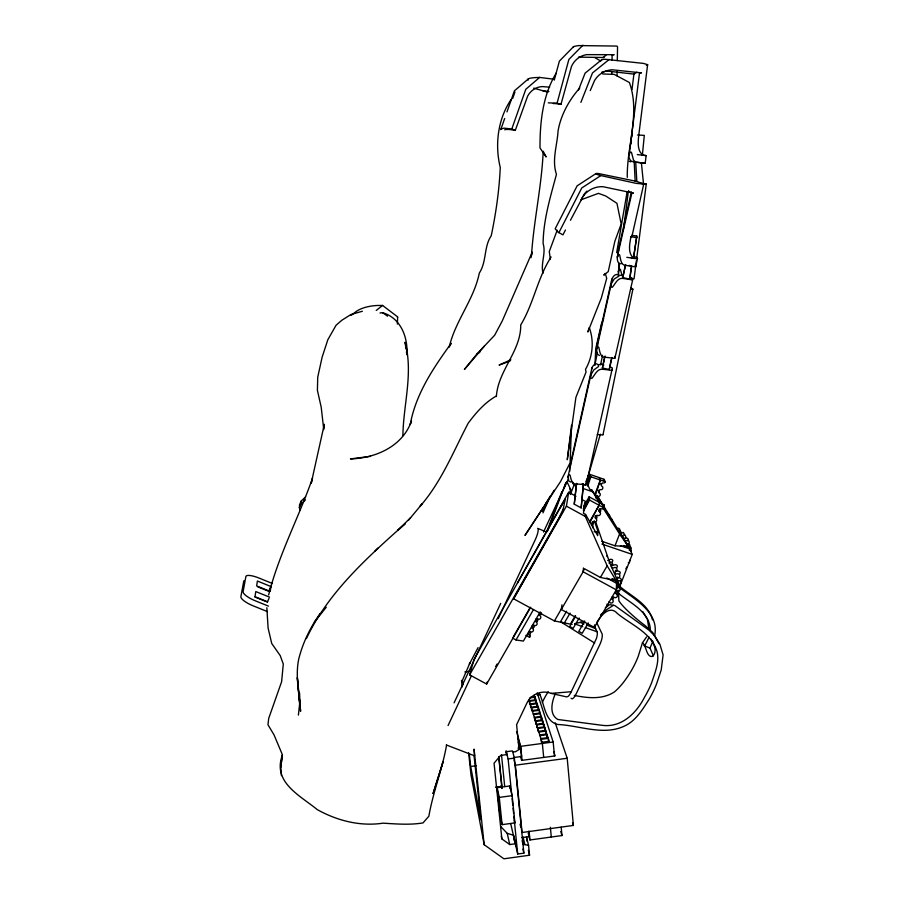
<?xml version="1.0" encoding="UTF-8"?>
<svg xmlns="http://www.w3.org/2000/svg" width="904" height="904" viewBox="0 0 904 904"><rect width="100%" height="100%" fill="white"/><g stroke="black" fill="none" stroke-linecap="round" stroke-linejoin="round"><path stroke-width="1.36" d="M595.939 173.602L577.136 185.84L555.18 228.78L557.915 232.045L562.955 234.87L565.452 230M625.444 264.714L622.777 277.584L629.726 279.11L631.274 267.324M619.217 263.256L618.415 274.68M590.244 90.603L594.527 80.58A22.261 21.639 -79.1 0 1 612.2 69.789L641.478 72.874L639.546 72.738L629.173 154.855C626.834 157.578 634.212 163.488 629.286 161.319M569.757 471.3L569.599 467.594L591.928 367.951C592.629 365.871 595.646 362.131 597.883 364.527A39.968 6.418 12.3 0 1 597.533 367.239L593.792 369.985L590.866 374.855L567.961 477.063L568.853 481.131L571.012 482.092M611.793 74.264L611.838 71.484M612.019 60.365L612.121 54.805L614.121 54.692L586.673 54.635A20.95 19.99 88.9 0 0 571.497 66.421L560.977 104.355A36.103 3.266 15.3 0 0 553.316 103.531M617.048 75.913L617.116 71.744M617.308 60.624L617.545 46.725L616.878 46.07L578.955 45.584A38.736 2.904 0.1 0 0 573.464 47.426M627.15 191.716L616.686 252.611M561.949 604.832L561.294 609.488L594.357 627.432L618.539 585.939L618.619 583.024L609.917 563.328L595.939 522.602M597.646 346.876L597.465 343.226L611.805 279.223C612.675 277.065 615.319 273.121 618.02 274.952A40.454 4.147 12.3 0 1 617.873 276.737L614.2 279.008L611.274 283.788L596.55 349.486L597.374 353.995L599.454 355.521M564.435 501.957L564.48 500.545L560.785 506.929M397.376 324.14L397.636 317.202M631.964 192.642L617.251 257.098C617.138 259.346 617.601 264.194 620.788 263.776A40.522 3.819 12.2 0 0 621.5 263.516M631.387 191.817L617.624 253.233L617.827 256.838M594.956 365.385L595.747 348.469L601.476 323.7L603.612 318.716M281.449 775.598L280.771 767.247L282.41 754.942C272.217 782.209 299.846 795.35 317.225 809.588C337.124 820.685 360.233 826.618 383.002 823.171C396.336 823.962 409.749 825.115 423.027 822.911L428.869 816.21C433.016 792.04 442.361 769.168 446.576 745.032M300.399 510.285L299.371 507.754L301.032 504.07L301.224 501.019L305.608 496.838M596.55 349.486L597.544 346.989L598.832 347.396C599.804 351.52 600.166 357.95 606.053 357.351A27.934 4.362 12.7 0 1 611.963 358.074A4.023 0.621 12.6 0 0 614.923 358.108L615.048 356.255M281.144 761.496L280.76 767.236L282.353 754.648L274.07 734.952L267.968 724.771L268.703 718.431L281.63 681.672L283.291 664.033L280.229 655.626L271.742 643.501L268.104 628.077L266.838 607.759M299.371 507.754L299.586 504.669L301.224 501.019M592.674 527.71A2.147 2.068 8.7 0 0 592.741 525.834C590.142 524.546 592.414 520.693 594.832 522.184A2.147 2.079 8.2 0 0 596.516 519.258C593.917 517.969 596.199 514.116 598.617 515.608A2.147 2.079 7.7 0 0 600.312 512.681C597.702 511.381 599.985 507.528 602.414 509.02A2.158 2.079 7.2 0 0 604.041 507.969L604.234 505.065L589.114 496.816L583.509 506.624M594.357 627.432L594.538 624.867M618.325 274.624L619.116 263.629M567.961 477.063L568.898 474.781L570.153 475.244C570.944 479.256 571.87 485.154 577.453 484.092A27.448 6.554 13 0 1 583.329 484.533A3.955 0.927 12.9 0 0 586.312 484.273L612.358 368.12A3.989 0.633 12.6 0 0 609.522 366.866M594.73 521.924L598.007 531.495L597.691 535.643L585.555 514.444L583.464 513.302L584.741 502.534M589.815 522.501L599.069 505.268L599.307 502.375M598.99 511.212L599.149 509.268M604.708 356.662L602.392 367.984L609.262 369.499L611.228 359.487M595.205 517.8L595.386 515.822M627.286 177.331C626.709 145.747 640.518 113.237 629.399 82.524L614.268 74.41L602.663 73.97M576.492 483.606L574.255 504.172L581.159 507.935L583.396 483.742M583.408 484.759L581.159 507.935M323.914 428.281L324.321 424.258L311.202 483.267L312.208 479.357M561.294 609.488L583.103 571.78L583.498 567.972M627.048 566.785L625.851 568.763M402.89 435.638C403.342 404.506 413.478 373.013 405.037 342.243L406.043 349.068M583.543 511.099L589.487 500.036L589.114 496.816M298.399 715.087L299.653 703.651L299.461 692.713M576.628 483.346L574.255 504.172M525.913 635.342L529.563 637.331A2.113 2 14.1 0 0 529.62 635.501C527.055 634.258 529.281 630.517 531.642 631.986A2.113 2.011 13.9 0 0 533.27 629.161C530.704 627.907 532.931 624.155 535.304 625.624A2.113 2.011 13.6 0 0 536.931 622.799C534.366 621.545 536.592 617.782 538.965 619.263A2.113 2.011 13.4 0 0 540.603 616.426L539.349 614.573L541.146 612.607M618.539 585.939L616.223 580.673L607.16 565.836L585.317 516.466L585.555 514.444M270.375 590.504L270.861 586.504L257.403 581.035L256.657 585.939L270.262 591.465M586.312 484.273L586.639 481.504A3.932 0.915 12.8 0 0 586.176 480.939M631.998 89.451L633.93 74.049L636.936 72.207M630.89 144.041L631.41 139.928M631.76 137.193L632.099 134.459M623.658 228.226L628.28 191.795M601.827 60.071A41.188 2.181 6.5 0 1 605.646 59.325L643.433 63.404L647.626 64.659L638.778 135.125C638.134 141.148 636.8 151.793 643.637 155.318M629.173 154.855L630.088 152.143L631.444 152.301L633.512 160.064L635.422 162.019L645.173 163.308L646.168 155.601L642.202 155.07M631.783 278.782L634.054 278.816L636.382 260.702M636.744 257.911L646.258 184.054L643.162 183.365M620.133 534.546C622.02 533.077 620.573 529.122 618.449 531.032M629.726 279.11L631.67 265.9L629.274 265.38M572.108 624.461L554.423 620.946L513.619 598.798L566.401 506.161L568.684 492.262L575.984 496.239M631.806 235.3L636.8 236.08L633.534 257.956L631.015 257.561M636.8 236.08L633.534 257.956L633.444 256.826M539.304 615.002L539.744 612.573M590.866 374.855L590.594 377.974L591.883 378.392C595.137 374.855 597.25 368.086 603.341 369.352A27.888 4.576 12.7 0 1 609.251 370.052A4.023 0.644 12.6 0 0 612.211 370.064M611.274 283.788L611.014 286.884L612.324 287.269C615.511 283.743 617.771 276.952 623.828 278.568A28.239 2.949 12.5 0 1 629.76 279.472C633.534 281.313 633.354 277.065 629.783 277.381M535.631 621.376L536.095 618.924M496.375 396.585C497.912 370.617 521.099 351.159 520.727 324.943C533.71 303.574 537.417 278.082 551.112 257.007M529.563 637.331L530.298 633.546A2.091 1.989 14 0 0 530.343 631.738M531.97 627.738L532.445 625.263M591.928 367.951L591.634 369.397M611.805 279.223L611.579 281.924M528.32 634.088L528.817 631.58M595.126 363.792L597.363 352.763M600.595 364.877L602.55 355.272M531.507 255.097C533.812 220.395 541.688 186.122 543.202 151.284L546.118 156.946L540.004 147.94C539.891 122.311 542.671 95.202 556.344 72.862M603.013 434.722L632.879 289.19L630.63 287.653M530.964 257.719L532.219 252.171L502.228 321.022L494.68 335.181L476.849 354.119L464.385 369.453L484.397 346.051M622.777 277.584L625.692 264.601M631.986 236.181L643.761 183.953L636.269 181.297L598.572 173.557A43.697 1.853 12.2 0 0 597.985 174.664M602.392 367.984L605.092 356.018M609.262 369.499L611.974 357.532M614.923 358.108L632.71 279.698M617.251 257.098L618.291 254.442L619.602 254.804C620.743 259.007 620.607 265.866 626.754 265.573A28.284 2.723 12.5 0 1 632.698 266.51L635.648 266.77L637.456 258.815L637.264 257.561L634.19 256.623M513.619 598.798L562.785 511.596L565.181 499.076L474.08 659.332L469.628 674.859L486.646 684.057L530.693 607.194M517.438 583.001L568.684 492.262M646.552 636.947L642.461 642.8L638.19 656.496A100.92 95.146 -22.9 0 1 631.184 670.937C626.585 678.61 621.297 686.046 614.471 691.899C602.459 699.798 587.6 698.091 574.266 695.425M569.599 467.594L570.616 464.724M617.624 253.233L618.652 250.385M597.465 343.226L598.482 340.379M486.646 684.057L487.154 682.057M563.215 509.054L558.74 518.41L469.628 674.859M618.144 271.652L619.037 269.121L620.37 269.324L622.133 275.833M607.047 556.615L606.923 555.836M613.556 598.9L612.268 596.696M654.451 636.224C660.157 612.856 634.845 599.386 619.455 587.679M554.276 80.117L559.384 61.133L573.418 46.782M548.276 102.83L557.079 103.203L568.865 59.461L582.922 45.2M268.657 594.922C278.861 554.434 298.84 517.359 312.547 478.058M449.186 347.204C455.175 320.965 473.945 299.755 479.323 273.053C486.827 261.606 483.708 246.769 491.234 235.763C495.934 213.254 499.257 190.462 500.251 167.409C494.691 144.821 497.821 119.091 511.054 99.621M600.369 434.169L585.555 485.109L582.108 483.922M587.792 486.081L590.82 476.758L588.979 474.08L586.967 479.357M595.227 495.855L600.358 480.058L599.126 477.594M500.759 129.634L504.669 118.492M506.986 111.904L514.421 90.829L528.072 79.134M512.681 98.457L514.964 91.982M500.952 129.035L503.969 128.153L511.8 128.978L525.778 89.304L539.62 77.428L553.169 79.111M504.714 129.826A34.081 5.356 19.9 0 1 515.28 130.425L527.676 96.039A19.639 18.227 82.7 0 1 542.355 86.581L549.655 87.191M565.746 482.905L547.767 530.716M649.106 637.15L645.558 644.258L644.032 645.682L649.953 648.089L653.445 655.818M569.577 493.437L570.424 491.121L569.915 488.883M557.203 230.17L549.282 251.538L550.333 259.211M546.524 532.32L561.881 491.674M570.39 494.544L573.882 485.335L572.356 481.719M586.832 483.606L589.792 475.798M587.012 485.143L590.481 476.035M595.352 493.188L600.358 480.058M595.951 498.002L596.922 495.448L602.516 504.658M601.894 541.327L615.014 545.79L619.579 533.948L603.16 508.206M617.319 592.832L618.313 590.278M619.805 586.425L632.235 554.389L628.788 547.338L623.602 545.564M578.447 90.061L585.103 73.145L601.861 59.596M563.994 488.126L566.04 482.883M580.888 102.401L592.493 72.953L609.251 59.415M569.848 493.471L571 490.217L567.305 482.431M555.474 693.402C551.982 701.255 548.649 714.307 557.847 719.482L602.019 725.302C621.319 727.98 636.326 713.301 644.428 697.413A105.61 99.157 -23 0 0 651.784 682.351C654.971 672.644 659.604 662.056 657.061 651.716C651.705 632.755 631.354 624.98 617.285 613.42C609.556 604.516 600.38 616.166 596.595 622.766M306.399 638.608C328.05 592.448 367.499 557.361 404.969 523.902M462.385 680.373L469.91 662.971L469.368 664.09L478.058 647.626M515.947 846.551L515.664 843.726L509.732 844.551L501.856 838.901L494.059 763.191L500.646 755.405L506.658 754.603L506.364 751.71L511.822 750.975L513.766 751.925L515.585 751.687L519.054 749.495L516.602 724.703L526.953 702.973A18.476 17.199 -21.4 0 1 551.316 693.402L566.571 696.905L568.153 696.385A9.277 2.554 -69.2 0 0 571.271 691.707L596.403 638.552A9.289 2.588 -68.7 0 0 597.081 631.76L594.47 626.235M542.976 512.873L549.519 497.867M649.953 648.089L652.903 641.32M270.861 586.504L268.703 591.272L257.697 586.809M269.019 598.369L267.358 602.03L254.826 596.968M454.079 702.849L500.726 603.341M448.056 725.562L471.357 675.909M498.24 618.619L535.281 539.677A9.413 2.091 -67.6 0 0 537.631 528.32M543.485 532.049L568.514 478.713M619.104 531.462C621.308 530.196 618.709 526.851 617.33 528.704M558.841 232.735L581.758 187.987L600.832 175.579L636.427 183.422L643.761 183.953M570.447 220.26L584.436 193.953A22.69 22.498 -65.9 0 1 586.877 191.162M581.102 199.761L582.357 197.309M449.683 346.232L451.186 343.328C433.344 367.996 415.738 393.974 410.235 424.541L411.489 420.97C402.698 446.35 375.702 458.226 350.447 458.916L370.493 456.339M547.756 500.036L541.937 511.291L554.084 490.262M320.14 613.5C310.411 627.195 302.874 642.518 298.783 658.846C295.043 676.215 299.393 693.899 300.591 711.29L297.348 677.593L299.653 703.651L299.427 692.972M583.329 508.545L588.899 498.816M583.317 510.127L589.577 499.189M495.708 666.451L497.11 664.011M513.314 636.902L530.072 607.657M512.613 638.122L516.037 639.964L533.507 609.522M589.95 521.133L599.069 505.268M540.197 611.861L523.393 641.072L516.037 639.964M592.289 524.252L594.312 520.727M554.423 620.946L561.836 608.132M583.182 571.204L584.56 568.819L600.414 577.441L616.223 580.673L612.629 578.718M566.616 611.206L560.627 621.545L564.085 623.421L570.074 613.093M570.639 623.658L575.317 615.601M575.701 616.144L569.701 626.461L573.159 628.336L579.159 618.02M600.414 577.441L607.16 565.836M584.786 621.082L578.775 631.387L582.232 633.263L588.244 622.958M616.878 594.662L617.884 592.493L615.613 590.436M544.863 504.974L546.976 501.55M548.378 499.268L550.479 495.855M544.106 506.138L524.964 535.417L560.457 481.696L570.108 462.814L571.531 425.185L567.271 459.74L575.904 397.353L586.063 372.03L585.509 369.318C592.764 356.899 594.267 341.124 589.284 327.61L587.849 332.005L601.341 298.004L606.708 278.353L605.296 273.415L603.782 275.166L608.245 271.607L614.844 241.3L621.184 224L616.946 203.321L605.669 195.965L598.448 193.354L581.396 199.648M624.743 534.716L623.297 532.422L620.686 533.699A1.989 1.91 -23.9 0 1 619.579 533.224M314.343 622.121L326.276 607.239M408.405 520.331L422.304 503.664L420.066 506.33C441.502 481.787 453.356 451.559 468.227 423.14C476.114 412.608 484.668 402.675 496.228 396.065M596.685 496.737L598.821 496.42A2.011 1.944 -23.8 0 0 599.962 493.437C597.374 492.623 598.945 488.736 601.386 489.708A2.011 1.944 -24.5 0 0 602.527 486.725C599.94 485.9 601.51 482.024 603.951 482.996A2.011 1.944 -25.1 0 0 605.296 481.764L604.03 479.289L588.979 474.08M476.849 354.119L479.843 352.232M374.618 551.406L377.928 548.061M612.505 561.621C614.11 559.067 609.511 558.423 608.347 560.548A2.124 2.045 7.2 0 1 607.691 560.435M579.826 87.937C569.158 99.892 560.785 114.977 558.062 130.967C557.259 145.329 551.621 160.189 556.446 174.348C550.378 197.083 543.361 219.785 543.101 243.549C546.231 253.335 540.49 263.233 542.999 273.302M410.619 517.676L397.613 530.478L404.935 523.981M617.183 567.226C618.212 564.446 614.743 564.265 613.036 565.395A2.124 2.045 6.8 0 1 611.612 564.119M619.647 588.278L620.347 585.622L617.601 584.187M301.032 504.07L305.439 499.856M609.047 516.421L609.522 515.438L607.996 513.969M612.505 521.687L612.076 519.416L611.386 519.291M600.471 614.935L606.72 609.612L613.443 605.307L614.754 605.522L648.812 630.031L654.462 635.523L659.909 644.303L663.107 654.891L661.197 670.056L656.586 683.853A110.616 103.858 -23.1 0 1 648.88 699.628C642.586 709.437 636.032 720.454 625.184 725.72C603.906 736.285 579.984 725.483 557.926 724.499C544.683 721.81 544.434 703.527 539.338 693.413M605.985 55.302L603.07 57.449M376.233 310.445L382.573 305.45L397.342 316.649A1.514 0.734 2.6 0 1 397.444 317.473M446.305 744.964L474.51 755.8L474.069 749.111L484.182 844.709L503.901 858.8L529.541 855.229L528.558 845.308L526.467 836.855M351.159 315.349L356.481 311.27A32.137 15.594 2.8 0 1 377.104 305.484L382.573 305.45M608.98 563.045C611.33 559.802 614.471 564.311 611.364 566.254A2.136 2.057 6.9 0 0 612.923 568.164C616.245 565.644 619.172 570.13 615.172 571.803A2.136 2.057 6.6 0 0 616.178 574.029C620.065 572.413 621.669 577.509 617.375 578.097A2.136 2.045 6.5 0 0 617.737 580.481C621.963 579.893 622.088 585.227 617.805 584.685M619.782 574.017C621.523 571.599 618.2 570.56 616.268 571.226A2.124 2.045 6.6 0 1 615.398 570.266M508.816 361.566L499.076 365.069L510.862 359.792M637.456 258.815L632.427 258.171A28.318 2.576 12.5 0 0 626.811 257.335M647.705 64.907L646.405 65.246M627.67 540.773C629.952 539.033 626.178 537.021 624.461 538.569A1.989 1.91 -24 0 1 623.929 538.275M598.109 364.798L601.036 364.199L603.815 365.013M629.207 550.095C633.026 550.027 631.105 545.281 627.952 546.66M606.742 605.714L610.166 604.686L613.443 605.307M362.391 311.247L350.989 314.502L341.814 320.253L336.062 325.27L327.824 339.757L322.118 357.204L317.722 377.262L317.406 390.336L321.202 407.195L323.768 429.615M620.472 581.204C622.799 579.317 619.873 577.464 617.816 577.633A2.124 2.034 6.5 0 1 617.432 577.114M574.797 623.76L584.187 621.308M508.398 361.148L510.297 360.843M510.737 823.77L517.709 853.997L523.879 853.15L514.376 758.117L512.613 751.303M502.093 824.651L514.907 822.889L512.161 795.656L509.822 785.983L497.132 787.7L499.901 814.617L502.093 824.651L499.29 797.396L497.132 787.7M555.203 722.782L567.203 758.264L573.396 825.431L522.083 832.494L515.359 765.202L513.958 759.767M521.823 837.624L529.462 836.573L528.919 831.07M528.241 833.217L529.936 839.974L561.972 835.545L561.181 827.16M528.558 845.308L523.009 844.392L522.139 840.776M499.29 797.396L512.161 795.656M506.07 750.761L508.116 758.953L514.376 758.117M469.345 754.015L470.679 766.49L476.193 765.744M515.359 765.202L567.203 758.264M495.482 787.181L501.731 786.333L498.771 757.315M537.53 727.765L544.57 726.839L543.666 724.014L536.66 724.94L536.919 727.675M538.626 731.325L545.711 730.387L544.796 727.539L537.744 728.477L538.016 731.223M538.841 732.048L545.937 731.11L546.852 733.98L539.733 734.929M539.959 735.653L547.089 734.715L548.016 737.619L540.852 738.568M541.993 742.252L549.191 741.303L548.253 738.353L541.078 739.302L541.349 742.094M516.659 731.607L520.681 746.331L553.169 742.003L554.491 755.97M518.128 748.388L520.704 748.049L521.54 756.49L513.811 757.529M537.145 694.95L539.903 694.6M530.863 697.063L534.897 696.532L535.292 700.656M529.721 697.877L535.1 697.176L535.925 699.764L529.179 700.634M537.225 705.787L536.128 700.408L529.382 701.289L529.642 704.046M530.185 703.9L536.965 703.018M531.202 707.199L538.016 706.306L537.168 703.674L530.388 704.555L530.659 707.335M532.23 710.533L539.078 709.64L538.23 706.973L531.405 707.866L531.676 710.646M532.433 711.211L539.292 710.307L540.151 712.996L533.258 713.9M533.473 714.578L540.366 713.674L541.62 720.465M534.309 717.313L541.236 716.397M535.371 720.759L542.332 719.844L541.462 717.087L534.524 718.002L534.784 720.714M543.711 726.048L542.558 720.533L535.586 721.448L535.846 724.172M536.445 724.24L543.451 723.313M464.859 671.943L469.063 671.412M619.522 275.234L622.845 275.381M632.879 289.19L630.63 288.986M551.316 693.402L571.271 691.707M594.12 531.789L598.007 531.495M578.47 57.121L604.041 57.517M539.62 77.428L535.428 77.586A36.284 4.271 5.2 0 0 528.173 80.083M605.341 607.59L607.816 606.2L606.946 604.121M646.258 184.054L643.976 183.851A26.487 0.588 6.8 0 0 642.156 183.659M637.501 135.001L644.303 135.385L642.405 154.81M615.014 545.79L628.325 546.615L631.184 551.101L598.165 497.064M646.168 155.601L637.286 154.595M640.857 183.422L643.49 183.727L641.399 162.856L636.868 162.325M641.218 162.697L645.162 163.296M636.834 181.58L635.738 162.2L631.286 161.262M633.953 74.105L607.511 71.1A21.707 21.108 -79.5 0 0 601.827 72.173M630.19 192.032L628.845 191.863L628.562 190.631M542.287 90.581L548.92 91.541M630.551 236.69L636.879 237.673M631.557 257.9L634.235 258.487C627.331 254.092 629.704 243.266 630.992 236.712A44.737 3.413 12.2 0 0 631.738 235.752M533.733 88.117L547.813 92.185M608.855 601.872C611.466 605.092 615.364 601.465 611.895 598.9A2.136 2.034 7.2 0 1 613.387 596.99C616.777 599.488 619.545 594.945 615.522 593.352A2.136 2.045 6.8 0 1 616.449 591.137C620.404 592.719 621.794 587.577 617.511 587.069A2.136 2.045 6.6 0 1 617.285 586.47M557.079 103.203L560.977 104.355M626.777 544.253L629.659 544.4L630.224 546.57M500.646 826.459L507.234 833.352L513.709 835.285L515.664 843.726M600.832 175.579L597.985 174.664M628.325 562.774L629.466 562.683L629.76 560.265M620.404 545.711L629.512 548.818M601.917 544.061L632.235 554.389M601.092 503.686L591.905 490.081L589.826 489.369L586.108 481.278M573.882 485.335L576.39 486.194M582.662 488.363L592.708 491.821L600.177 503.517M590.82 476.758L605.296 481.764M574.91 623.952L582.741 626.709M585.34 627.625L597.081 631.76M268.443 606.121L255.459 600.877A13.967 3.865 23.2 0 1 243.119 591.668L245.865 576.582A13.503 3.616 23.2 0 1 258.928 578.018L272.511 583.543M267.482 611.612L253.21 605.861A13.967 3.921 23.1 0 1 240.893 596.617L243.718 581.374A13.503 3.65 23.1 0 1 244.317 580.605M269.561 597.149L255.787 591.566L254.996 596.719L267.663 601.838M580.086 622.347L583.961 623.929M586.56 624.98L595.612 628.664M511.8 128.978L515.28 130.425M538.863 528.829L546.219 531.891M635.083 265.279L635.648 266.77M382.573 312.671C400.743 317.982 407.986 337.124 406.924 354.583M611.759 578.888L616.596 581.521L616.336 589.86L583.103 571.78M606.833 577.984L616.539 583.272M589.487 500.036L604.041 507.969M582.074 499.562L586.933 502.217M566.401 506.161L585.317 516.466M594.809 57.551L600.776 61.099M560.672 621.816L594.651 643.049M387.522 316.174L383.929 313.552A17.21 7.684 76.4 0 0 380.019 313.033M620.099 586.662C631.738 596.538 648.36 603.883 652.507 619.828M617.353 592.402C629.636 602.934 650.01 611.409 650.383 630.359M600.572 483.561L601.273 484.216A2 1.932 -24.5 0 1 601.533 484.77M598.03 490.228L598.731 490.883A1.989 1.932 -23.9 0 1 598.934 492.635M631.704 192.62L633.421 193.106L602.979 186.699A23.289 23.097 -65.7 0 0 583.193 196.134M599.894 508.907L600.538 509.743A2.136 2.068 7.6 0 1 600.053 512.127M596.131 515.449L596.776 516.274A2.136 2.057 8.1 0 1 596.301 518.659M592.38 521.981L593.024 522.806A2.136 2.057 8.6 0 1 592.549 525.179M642.699 611.511L647.411 619.308L648.857 628.642M571.045 698.238L572.221 698.905L573.102 698.351A9.277 2.588 -69.2 0 0 576.243 693.684L599.623 645.06A9.277 2.622 -68.7 0 0 602.03 633.772L597.024 623.353M566.559 481.572L567.418 482.725M619.579 533.948L628.325 546.615M596.776 495.72L610.991 519.495M651.027 639.162C653.999 644.156 657.683 651.535 652.586 656.417C646.224 657.796 646.484 645.445 642.461 642.8M591.905 490.081L592.708 491.821M659.005 643.704L652.756 632.563L645.015 625.5A27.775 3.887 39.8 0 1 618.856 600.663L618.528 591.013M537.202 692.905L553.169 742.003M553.836 751.891L555.135 755.913L521.597 760.388L520.512 756.343M572.56 822.776L573.396 825.431M528.84 699.526L542.355 743.45L543.688 757.405M560.774 831.522L561.972 835.545M518.026 738.218L520.704 748.049M518.625 742.523L518.421 741.788L518.591 743.461M519.303 744.5L519.845 746.478M520.591 750.862L520.794 751.608M518.387 747.009L519.054 749.495M528.67 833.443L529.462 836.573M506.037 752.094L506.658 754.603M474.351 755.145L474.51 755.8M528.343 850.348L529.541 855.229M520.094 824.29L520.76 827.024M523.043 836.912L524.806 844.144M522.885 849.025L523.879 853.15M514.319 820.369L514.907 822.889M501.166 785.61L501.788 788.311M507.234 833.352L509.732 844.551M501.291 836.279L501.856 838.901M462.339 680.689L463.176 684.791M470.679 766.49L480.838 819.736L474.046 755.687M484.182 844.709L470.973 774.784L468.6 752.569M406.438 351.803L406.845 354.537M461.503 680.396L462.204 686.983M498.895 756.704L502.127 788.265M508.116 758.953L511.845 795.927M512.127 798.639L512.805 805.43M513.077 808.142L513.63 813.577M513.901 816.289L517.709 853.997M509.822 785.983L510.093 788.672M513.992 838.076L514.252 840.663M501.505 754.964L504.714 786.525M520.681 746.331L522.06 760.298M529.111 831.59L529.936 839.974M519.687 744.32L519.969 747.122M519.416 745.461L519.585 747.133M518.693 740.636L518.964 743.427M526.603 838.257L526.885 841.07M540.366 713.674L540.75 717.719M539.292 710.307L539.564 713.109M550.366 827.239L551.304 837.014M538.23 706.973L538.49 709.753M537.168 703.674L537.575 707.832M536.128 700.408L536.388 703.165M536.049 701.142L536.321 703.9M535.1 697.176L535.36 699.922M534.207 695.346L534.467 698.08M548.253 738.353L548.513 741.144M547.089 734.715L547.349 737.483M546.988 735.37L547.248 738.15M545.937 731.11L546.197 733.867M544.796 727.539L545.055 730.296M543.666 724.014L543.925 726.759M542.558 720.533L542.942 724.624M542.468 721.2L542.728 723.923M541.462 717.087L541.711 719.799M634.201 161.918L635.162 181.128M542.287 702.408A36.409 9.718 -69.5 0 1 548.242 691.673M623.297 537.281A1.989 1.91 -24 0 1 623.24 536.682M627.263 545.7A1.989 1.91 -24 0 1 627.286 544.513C631.116 543.315 629.003 538.795 625.624 540.954A2 1.921 -24 0 1 624.404 539.055C627.817 536.897 624.517 533.145 621.828 536.049A2 1.921 -23.9 0 1 621.229 535.902M596.188 497.539A1.989 1.932 -23.3 0 1 596.516 498.692M604.03 479.289A2 1.932 -25.1 0 1 603.262 480.25M603.024 434.564A3.718 0.633 11.6 0 1 600.753 434.79A25.707 4.486 11.7 0 0 597.295 434.541M537.157 621.421A2.102 2 13.6 0 1 536.614 621.76M537.609 619.116A2.102 2 13.6 0 1 537.564 620.935M533.529 627.738A2.091 2 13.8 0 1 532.987 628.077M533.97 625.432A2.091 2 13.8 0 1 533.925 627.252M604.234 505.065A2.136 2.068 7.1 0 1 603.273 505.935M541.439 613.387A2.102 2 13.4 0 1 541.202 614.607M443.005 761.97L433.106 793.475L443.005 761.97"/></g></svg>
